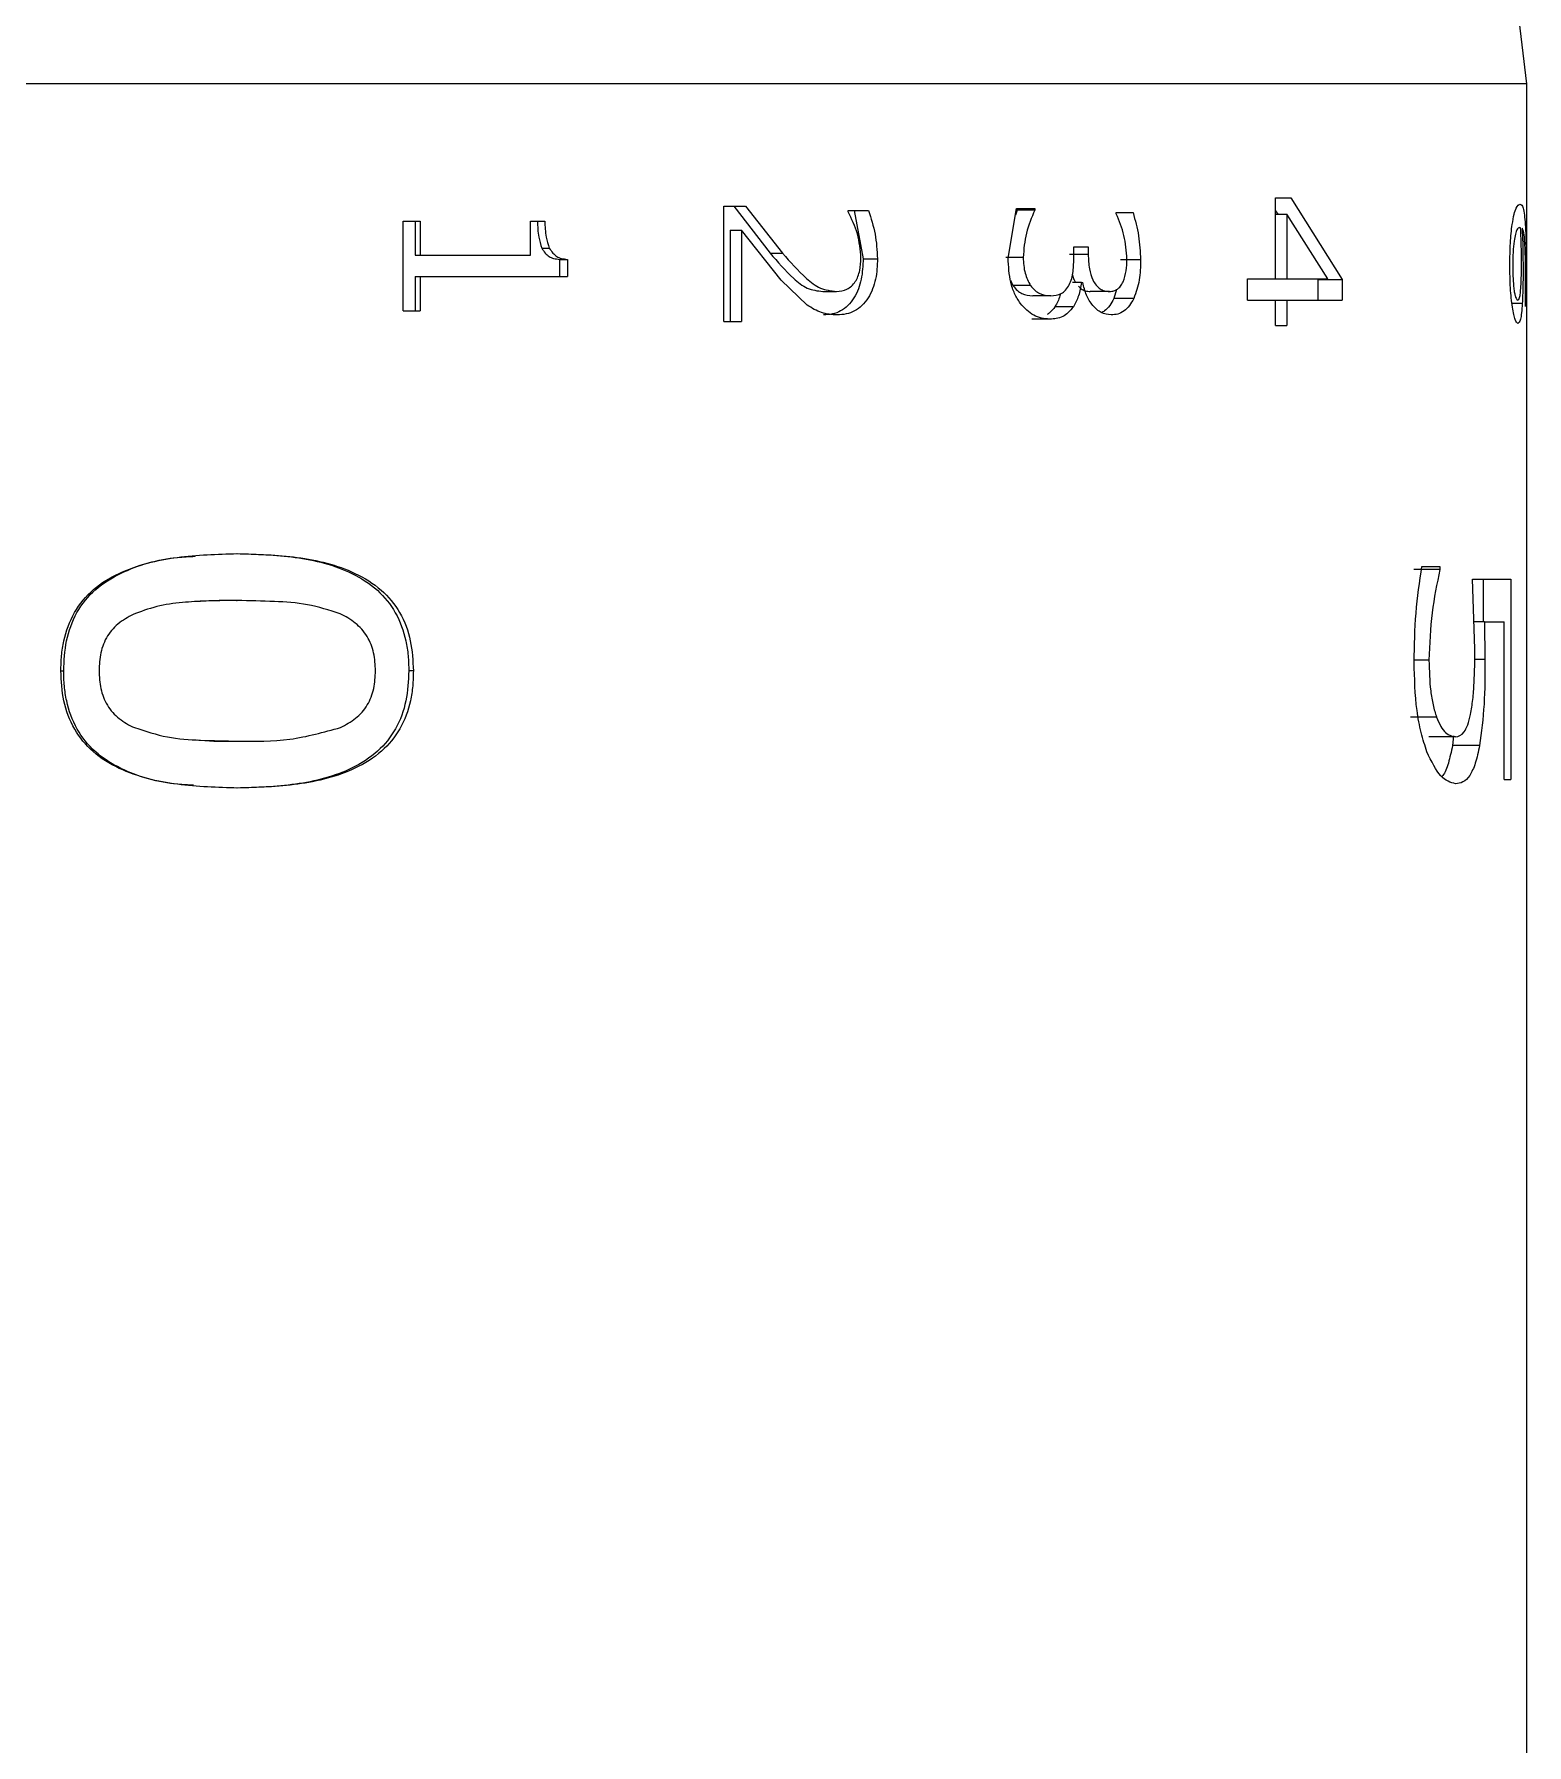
# Model space of a CAD drawing. Header units: millimetres. Extents: x 2 to 278, y 1 to 215.
# Drawn here: x 72.926 to 76.304, y 40.512 to 44.382 of the extents above; entities that cross this region are included whole.
import ezdxf

# ---------------------------------------------------------------- set-up
doc = ezdxf.new("R2010")
doc.units = ezdxf.units.MM

msp = doc.modelspace()

# ---------------------------------------------------------------- linework, layer by layer
at = {"color": 7, "linetype": 'Continuous', "lineweight": 18}
for p, q in [((76.3041, 44.27), (76.2251, 44.9225)), ((76.3041, 44.27), (70.2735, 44.27)), ((76.3041, 38.936), (76.3041, 44.27)), ((75.7356, 44.0122), (75.7697, 44.0122)), ((75.7356, 43.8289), (75.7356, 44.0122)), ((75.7697, 44.0122), (75.8859, 43.8269)), ((74.4872, 43.9929), (74.5357, 43.9929)), ((74.4872, 43.7324), (74.4872, 43.9929)), ((74.5095, 43.9929), (74.5916, 43.8869)), ((74.5357, 43.9929), (74.6196, 43.8869)), ((74.7679, 43.9832), (74.8143, 43.9832)), ((74.7679, 43.9806), (74.7679, 43.9832)), ((74.7821, 43.9832), (74.8021, 43.8742)), ((75.1302, 43.8753), (75.1491, 43.9881)), ((75.1506, 43.9842), (75.1466, 43.973)), ((75.1491, 43.9881), (75.1907, 43.9881)), ((75.1506, 43.9881), (75.1506, 43.9842)), ((75.1907, 43.9842), (75.1506, 43.9842)), ((75.1907, 43.9881), (75.1907, 43.9842)), ((75.375, 43.9784), (75.4131, 43.9784)), ((75.375, 43.9758), (75.375, 43.9784)), ((75.7356, 43.9825), (75.7404, 43.9748)), ((75.7356, 43.9748), (75.7607, 43.9748)), ((75.7607, 43.9748), (75.7607, 43.8289)), ((75.8541, 43.8289), (75.7607, 43.9748)), ((73.7613, 43.9591), (73.7994, 43.9591)), ((73.7613, 43.7566), (73.7613, 43.9591)), ((73.7886, 43.9591), (73.7886, 43.8819)), ((73.7994, 43.9591), (73.7994, 43.8819)), ((74.0491, 43.9591), (74.0817, 43.9591)), ((74.0491, 43.8819), (74.0491, 43.9591)), ((74.5008, 43.939), (74.5269, 43.939)), ((74.5008, 43.939), (74.5008, 43.7324)), ((74.5269, 43.939), (74.5269, 43.7324)), ((74.6169, 43.826), (74.5269, 43.939)), ((76.2901, 43.9437), (76.2877, 43.9446)), ((74.0749, 43.8983), (74.0918, 43.8983)), ((75.2791, 43.9012), (75.3114, 43.9012)), ((75.2791, 43.8782), (75.2791, 43.9012)), ((75.3114, 43.9012), (75.3114, 43.8837)), ((73.7886, 43.8819), (73.7994, 43.8819)), ((73.7994, 43.8819), (74.0491, 43.8819)), ((74.115, 43.8727), (74.115, 43.8337)), ((74.115, 43.8727), (74.1328, 43.8727)), ((74.1328, 43.8727), (74.1328, 43.8337)), ((74.5916, 43.8869), (74.6196, 43.8869)), ((74.8021, 43.8742), (74.8346, 43.8742)), ((75.1644, 43.8768), (75.1249, 43.8768)), ((75.3114, 43.8837), (75.2688, 43.8837)), ((75.43, 43.8715), (75.3849, 43.8715)), ((73.7886, 43.8337), (73.7886, 43.7566)), ((73.7886, 43.8337), (73.7994, 43.8337)), ((73.7994, 43.8337), (73.7994, 43.7566)), ((73.7994, 43.8337), (74.1328, 43.8337)), ((74.6755, 43.7691), (74.6169, 43.826)), ((75.1357, 43.826), (75.1411, 43.8135)), ((75.1809, 43.8135), (75.1411, 43.8135)), ((75.2965, 43.8204), (75.2759, 43.8204)), ((75.2965, 43.8204), (75.2992, 43.8204)), ((75.6721, 43.8289), (75.7356, 43.8289)), ((75.6721, 43.7807), (75.6721, 43.8289)), ((75.7356, 43.8289), (75.7607, 43.8289)), ((75.7607, 43.8289), (75.8541, 43.8289)), ((75.8312, 43.8269), (75.8312, 43.7807)), ((75.8312, 43.8269), (75.8859, 43.8269)), ((75.8859, 43.8269), (75.8859, 43.7807)), ((76.3011, 43.7687), (76.3015, 43.8192)), ((74.711, 43.8), (74.7416, 43.8)), ((75.2267, 43.7903), (75.1859, 43.7903)), ((75.3598, 43.8), (75.3162, 43.8)), ((75.3756, 43.8045), (75.3697, 43.7842)), ((75.4145, 43.7842), (75.3697, 43.7842)), ((75.6721, 43.7807), (75.7356, 43.7807)), ((75.7356, 43.7228), (75.7356, 43.7807)), ((75.7356, 43.7807), (75.7607, 43.7807)), ((75.7607, 43.7807), (75.7607, 43.7228)), ((75.7607, 43.7807), (75.8859, 43.7807)), ((76.303, 43.812), (76.3028, 43.7662)), ((73.7613, 43.7566), (73.7994, 43.7566)), ((75.2243, 43.7373), (75.1836, 43.7373)), ((75.2779, 43.7654), (75.236, 43.7654)), ((76.2938, 43.7727), (76.2706, 43.7727)), ((76.3011, 43.7662), (76.3011, 43.7687)), ((74.4872, 43.7324), (74.5269, 43.7324)), ((75.7356, 43.7228), (75.7607, 43.7228)), ((76.1074, 43.171), (76.0481, 43.171)), ((76.0668, 43.178), (76.1074, 43.178)), ((76.1074, 43.178), (76.1074, 43.171)), ((76.1813, 43.1491), (76.2678, 43.1491)), ((76.1867, 42.9918), (76.1813, 43.1491)), ((76.2051, 43.1491), (76.2051, 43.0526)), ((76.2678, 43.1491), (76.2678, 42.6958)), ((73.3837, 43.1009), (73.3857, 43.1009)), ((76.2084, 43.0526), (76.1846, 43.0526)), ((76.2084, 43.0526), (76.2094, 42.9673)), ((76.2084, 43.0526), (76.2532, 43.0526)), ((76.2532, 42.6958), (76.2532, 43.0526)), ((76.0827, 42.9657), (76.0491, 42.9657)), ((76.2094, 42.9673), (76.1861, 42.9673)), ((72.9864, 42.9417), (72.9928, 42.9417)), ((73.7842, 42.9417), (73.7738, 42.9417)), ((76.0999, 42.837), (76.0407, 42.837)), ((73.3846, 42.7826), (73.3866, 42.7826)), ((76.1427, 42.7922), (76.0826, 42.7922)), ((76.1383, 42.7946), (76.136, 42.7725)), ((76.1972, 42.7725), (76.136, 42.7725)), ((76.2532, 42.6958), (76.2678, 42.6958))]:
    msp.add_line(p, q, dxfattribs=at)
for points, knots in [([(74.7972, 43.8755), (74.7955, 43.8942), (74.7922, 43.9316), (74.776, 43.9642), (74.7679, 43.9806)], [0, 0, 0, 0, 0.499757, 1, 1, 1, 1]), ([(74.8143, 43.9832), (74.82, 43.9656), (74.8314, 43.9305), (74.8335, 43.8929), (74.8346, 43.8742)], [0, 0, 0, 0, 0.500032, 1, 1, 1, 1]), ([(75.1907, 43.9842), (75.1833, 43.9673), (75.1687, 43.9338), (75.1658, 43.8957), (75.1644, 43.8768)], [0, 0, 0, 0, 0.5060634, 1, 1, 1, 1]), ([(75.3992, 43.8734), (75.3978, 43.8916), (75.395, 43.9281), (75.3817, 43.9598), (75.375, 43.9758)], [0, 0, 0, 0, 0.495996, 1, 1, 1, 1]), ([(75.4131, 43.9784), (75.4178, 43.9612), (75.4273, 43.9267), (75.4291, 43.8899), (75.43, 43.8715)], [0, 0, 0, 0, 0.500065, 1, 1, 1, 1]), ([(76.271, 43.9518), (76.2725, 43.96), (76.2753, 43.9765), (76.2818, 43.9944), (76.2859, 43.9964), (76.2887, 43.9977)], [0, 0, 0, 0, 0.2498, 0.500035, 1, 1, 1, 1]), ([(76.2887, 43.9977), (76.2914, 43.9969), (76.2967, 43.9952), (76.2994, 43.9666), (76.3007, 43.9523)], [0, 0, 0, 0, 0.501248, 1, 1, 1, 1]), ([(74.065, 43.9591), (74.0654, 43.9469), (74.066, 43.9261), (74.0723, 43.9064), (74.0749, 43.8983)], [0, 0, 0, 0, 0.586197, 1, 1, 1, 1]), ([(74.0817, 43.9591), (74.0821, 43.9469), (74.0828, 43.9261), (74.0892, 43.9064), (74.0918, 43.8983)], [0, 0, 0, 0, 0.586701, 1, 1, 1, 1]), ([(76.2657, 43.8599), (76.2659, 43.877), (76.2663, 43.9112), (76.2694, 43.9383), (76.271, 43.9518)], [0, 0, 0, 0, 0.500651, 1, 1, 1, 1]), ([(76.2877, 43.9446), (76.2857, 43.9441), (76.2827, 43.9434), (76.2782, 43.9312), (76.2763, 43.9196), (76.2754, 43.9138)], [0, 0, 0, 0, 0.50028, 0.754129, 1, 1, 1, 1]), ([(76.292, 43.8658), (76.292, 43.8795), (76.2918, 43.9069), (76.2907, 43.9314), (76.2901, 43.9437)], [0, 0, 0, 0, 0.4998234, 1, 1, 1, 1]), ([(76.2935, 43.9434), (76.2941, 43.9293), (76.2954, 43.9013), (76.2955, 43.8692), (76.2956, 43.8532)], [0, 0, 0, 0, 0.500374, 1, 1, 1, 1]), ([(76.3015, 43.8192), (76.3014, 43.8359), (76.3014, 43.8608), (76.3006, 43.8902), (76.2995, 43.9147), (76.2974, 43.9361), (76.2948, 43.9409), (76.2935, 43.9434)], [0, 0, 0, 0, 0.2495748, 0.3735246, 0.5000757, 0.7496692, 1, 1, 1, 1]), ([(76.3007, 43.9523), (76.3011, 43.9434), (76.302, 43.9257), (76.3028, 43.8786), (76.3029, 43.8386), (76.303, 43.812)], [0, 0, 0, 0, 0.250452, 0.501032, 1, 1, 1, 1]), ([(74.0749, 43.8983), (74.0773, 43.8944), (74.0818, 43.8871), (74.091, 43.8788), (74.1023, 43.8742), (74.1105, 43.8732), (74.115, 43.8727)], [0, 0, 0, 0, 0.270217, 0.502435, 0.723287, 1, 1, 1, 1]), ([(74.0918, 43.8983), (74.0944, 43.8944), (74.0991, 43.8872), (74.1083, 43.8788), (74.1199, 43.8742), (74.1282, 43.8732), (74.1328, 43.8727)], [0, 0, 0, 0, 0.26977, 0.499699, 0.721453, 1, 1, 1, 1]), ([(76.2754, 43.9138), (76.2745, 43.9059), (76.2727, 43.8899), (76.2724, 43.8695), (76.2723, 43.8593)], [0, 0, 0, 0, 0.499828, 1, 1, 1, 1]), ([(74.5916, 43.8869), (74.6086, 43.8671), (74.6341, 43.8374), (74.6747, 43.8045), (74.6989, 43.8015), (74.711, 43.8)], [0, 0, 0, 0, 0.502763, 0.752341, 1, 1, 1, 1]), ([(74.6196, 43.8869), (74.637, 43.867), (74.6631, 43.8373), (74.7046, 43.8045), (74.7293, 43.8015), (74.7416, 43.8)], [0, 0, 0, 0, 0.501076, 0.750863, 1, 1, 1, 1]), ([(74.8021, 43.8742), (74.8014, 43.8586), (74.8001, 43.8275), (74.7864, 43.7908), (74.7684, 43.7679), (74.7517, 43.7553), (74.7326, 43.7481), (74.7193, 43.7473), (74.7124, 43.7469)], [0, 0, 0, 0, 0.252449, 0.503063, 0.630395, 0.752445, 0.87283, 1, 1, 1, 1]), ([(74.7416, 43.8), (74.7499, 43.8008), (74.7622, 43.802), (74.7762, 43.8119), (74.7846, 43.822), (74.7909, 43.8342), (74.7961, 43.852), (74.7968, 43.8661), (74.7972, 43.8755)], [0, 0, 0, 0, 0.249421, 0.372272, 0.499385, 0.621869, 0.74984, 1, 1, 1, 1]), ([(74.8346, 43.8742), (74.834, 43.8586), (74.8326, 43.8275), (74.8186, 43.7907), (74.8002, 43.7678), (74.7831, 43.7553), (74.7637, 43.7481), (74.7501, 43.7473), (74.7431, 43.7469)], [0, 0, 0, 0, 0.250225, 0.499474, 0.626932, 0.749688, 0.871298, 1, 1, 1, 1]), ([(75.1578, 43.7733), (75.1532, 43.7804), (75.1441, 43.7948), (75.1327, 43.8292), (75.1312, 43.8569), (75.1302, 43.8753)], [0, 0, 0, 0, 0.250187, 0.500448, 1, 1, 1, 1]), ([(75.1644, 43.8768), (75.165, 43.8646), (75.1663, 43.8416), (75.1763, 43.8224), (75.1809, 43.8135)], [0, 0, 0, 0, 0.531205, 1, 1, 1, 1]), ([(75.2686, 43.8149), (75.2707, 43.8197), (75.2748, 43.8293), (75.2784, 43.8509), (75.2788, 43.8672), (75.2791, 43.8782)], [0, 0, 0, 0, 0.252086, 0.499724, 1, 1, 1, 1]), ([(75.3114, 43.8837), (75.3119, 43.8728), (75.3128, 43.8527), (75.3199, 43.8289), (75.329, 43.8139), (75.338, 43.8056), (75.3486, 43.801), (75.3559, 43.8003), (75.3598, 43.8)], [0, 0, 0, 0, 0.270809, 0.499726, 0.6270901, 0.7498317, 0.8648121, 1, 1, 1, 1]), ([(75.3905, 43.822), (75.3933, 43.8301), (75.3989, 43.8464), (75.3991, 43.8644), (75.3992, 43.8734)], [0, 0, 0, 0, 0.498896, 1, 1, 1, 1]), ([(75.43, 43.8715), (75.4298, 43.8561), (75.4293, 43.8253), (75.4194, 43.7979), (75.4145, 43.7842)], [0, 0, 0, 0, 0.5010319, 1, 1, 1, 1]), ([(76.284, 43.7276), (76.2819, 43.7291), (76.2787, 43.7312), (76.2744, 43.7475), (76.2715, 43.7643), (76.2689, 43.7847), (76.2663, 43.8159), (76.2659, 43.8423), (76.2657, 43.8599)], [0, 0, 0, 0, 0.249577, 0.374024, 0.50003, 0.626972, 0.75056, 1, 1, 1, 1]), ([(76.2723, 43.8593), (76.2724, 43.848), (76.2726, 43.831), (76.2742, 43.8112), (76.2758, 43.799), (76.2777, 43.79), (76.2804, 43.7821), (76.2825, 43.7812), (76.2838, 43.7807)], [0, 0, 0, 0, 0.249335, 0.375661, 0.499525, 0.620218, 0.749865, 1, 1, 1, 1]), ([(76.2908, 43.8105), (76.2912, 43.8192), (76.292, 43.8366), (76.292, 43.856), (76.292, 43.8658)], [0, 0, 0, 0, 0.4982684, 1, 1, 1, 1]), ([(76.2956, 43.8532), (76.2956, 43.8387), (76.2955, 43.8099), (76.2944, 43.7851), (76.2938, 43.7727)], [0, 0, 0, 0, 0.500869, 1, 1, 1, 1]), ([(75.1411, 43.8135), (75.1444, 43.8095), (75.1505, 43.8022), (75.1653, 43.7918), (75.1776, 43.7909), (75.1859, 43.7903)], [0, 0, 0, 0, 0.266889, 0.502285, 1, 1, 1, 1]), ([(75.1809, 43.8135), (75.1843, 43.8095), (75.1906, 43.8022), (75.2058, 43.7918), (75.2183, 43.7909), (75.2267, 43.7903)], [0, 0, 0, 0, 0.265554, 0.500692, 1, 1, 1, 1]), ([(75.2267, 43.7903), (75.2348, 43.791), (75.2469, 43.7919), (75.2609, 43.8027), (75.266, 43.8108), (75.2686, 43.8149)], [0, 0, 0, 0, 0.499616, 0.74405, 1, 1, 1, 1]), ([(75.2758, 43.8378), (75.2767, 43.8337), (75.2782, 43.8271), (75.2816, 43.8221), (75.2829, 43.8202)], [0, 0, 0, 0, 0.626637, 1, 1, 1, 1]), ([(75.2965, 43.8204), (75.2947, 43.81), (75.2911, 43.7901), (75.2822, 43.7734), (75.2779, 43.7654)], [0, 0, 0, 0, 0.518306, 1, 1, 1, 1]), ([(75.3631, 43.7469), (75.3556, 43.7479), (75.3406, 43.7499), (75.3213, 43.7674), (75.3062, 43.791), (75.3015, 43.8106), (75.2992, 43.8204)], [0, 0, 0, 0, 0.249905, 0.499757, 0.750025, 1, 1, 1, 1]), ([(75.3598, 43.8), (75.3631, 43.8003), (75.3691, 43.8009), (75.3776, 43.8049), (75.3849, 43.812), (75.3886, 43.8186), (75.3905, 43.822)], [0, 0, 0, 0, 0.269871, 0.50161, 0.734841, 1, 1, 1, 1]), ([(75.2485, 43.795), (75.2482, 43.7934), (75.2459, 43.7824), (75.2406, 43.7732), (75.236, 43.7654)], [0, 0, 0, 0, 0.147078, 1, 1, 1, 1]), ([(75.2893, 43.8117), (75.2912, 43.8097), (75.2958, 43.8049), (75.3052, 43.801), (75.3123, 43.8003), (75.3162, 43.8)], [0, 0, 0, 0, 0.252468, 0.596414, 1, 1, 1, 1]), ([(75.3697, 43.7842), (75.3667, 43.7786), (75.3607, 43.7676), (75.3506, 43.7566), (75.3435, 43.7535), (75.341, 43.7524)], [0, 0, 0, 0, 0.406002, 0.797166, 1, 1, 1, 1]), ([(75.4145, 43.7842), (75.4114, 43.7785), (75.4053, 43.7674), (75.3928, 43.7552), (75.3784, 43.748), (75.3682, 43.7473), (75.3631, 43.7469)], [0, 0, 0, 0, 0.253955, 0.499903, 0.749753, 1, 1, 1, 1]), ([(76.2838, 43.7807), (76.2852, 43.7814), (76.2874, 43.7824), (76.2896, 43.7956), (76.2904, 43.8055), (76.2908, 43.8105)], [0, 0, 0, 0, 0.499384, 0.742438, 1, 1, 1, 1]), ([(74.7431, 43.7469), (74.7311, 43.7477), (74.7072, 43.7492), (74.6861, 43.7625), (74.6755, 43.7691)], [0, 0, 0, 0, 0.4996171, 1, 1, 1, 1]), ([(75.2243, 43.7373), (75.2118, 43.7387), (75.1869, 43.7416), (75.1675, 43.7627), (75.1578, 43.7733)], [0, 0, 0, 0, 0.50013, 1, 1, 1, 1]), ([(75.236, 43.7654), (75.2325, 43.7606), (75.2273, 43.7536), (75.2207, 43.7492), (75.2186, 43.7478)], [0, 0, 0, 0, 0.679973, 1, 1, 1, 1]), ([(75.2779, 43.7654), (75.2742, 43.7608), (75.2671, 43.7518), (75.2494, 43.7392), (75.2344, 43.738), (75.2243, 43.7373)], [0, 0, 0, 0, 0.257463, 0.500796, 1, 1, 1, 1]), ([(76.2938, 43.7727), (76.2933, 43.7654), (76.2923, 43.7508), (76.2892, 43.7311), (76.2861, 43.729), (76.284, 43.7276)], [0, 0, 0, 0, 0.250469, 0.500878, 1, 1, 1, 1]), ([(72.9864, 42.9417), (72.9867, 42.9531), (72.9872, 42.9759), (72.9944, 43.0209), (73.0137, 43.0753), (73.0581, 43.1288), (73.1368, 43.176), (73.2492, 43.2031), (73.3402, 43.2057), (73.3857, 43.207)], [0, 0, 0, 0, 0.062651, 0.125276, 0.250128, 0.374852, 0.499804, 0.749563, 1, 1, 1, 1]), ([(72.9928, 42.9417), (72.9939, 42.9645), (72.9962, 43.01), (73.0195, 43.0751), (73.0627, 43.1287), (73.1399, 43.1755), (73.219, 43.1975), (73.2768, 43.2003), (73.2901, 43.2009)], [0, 0, 0, 0, 0.153545, 0.306443, 0.458276, 0.609387, 0.910049, 1, 1, 1, 1]), ([(73.3837, 43.207), (73.4282, 43.2056), (73.5173, 43.203), (73.628, 43.1759), (73.704, 43.1276), (73.7472, 43.0744), (73.7658, 43.0209), (73.773, 42.9759), (73.7735, 42.9531), (73.7738, 42.9417)], [0, 0, 0, 0, 0.248555, 0.496802, 0.62577, 0.746862, 0.873041, 0.936493, 1, 1, 1, 1]), ([(73.3857, 43.207), (73.431, 43.2056), (73.5217, 43.203), (73.6344, 43.1762), (73.7125, 43.1281), (73.7567, 43.0747), (73.7807, 43.0102), (73.783, 42.9645), (73.7842, 42.9417)], [0, 0, 0, 0, 0.249347, 0.498929, 0.628792, 0.749703, 0.874971, 1, 1, 1, 1]), ([(76.049, 42.9621), (76.0497, 42.9992), (76.0512, 43.0736), (76.0616, 43.1432), (76.0668, 43.178)], [0, 0, 0, 0, 0.499626, 1, 1, 1, 1]), ([(76.1074, 43.171), (76.1007, 43.139), (76.0873, 43.0753), (76.0843, 43.0021), (76.0827, 42.9657)], [0, 0, 0, 0, 0.502002, 1, 1, 1, 1]), ([(73.3857, 43.1009), (73.3645, 43.1007), (73.3254, 43.1003), (73.267, 43.0973), (73.2102, 43.0911), (73.1734, 43.0779), (73.155, 43.0713)], [0, 0, 0, 0, 0.272659, 0.500274, 0.750253, 1, 1, 1, 1]), ([(73.3837, 43.1009), (73.3628, 43.1008), (73.3335, 43.1006), (73.3042, 43.0989), (73.2958, 43.0983)], [0, 0, 0, 0, 0.710175, 1, 1, 1, 1]), ([(73.6184, 43.0707), (73.594, 43.0786), (73.5456, 43.0941), (73.4667, 43.0992), (73.4137, 43.1003), (73.3857, 43.1009)], [0, 0, 0, 0, 0.3253573, 0.6448169, 1, 1, 1, 1]), ([(73.155, 43.0713), (73.1428, 43.0652), (73.1182, 43.0529), (73.0898, 43.0219), (73.0747, 42.9829), (73.0735, 42.9555), (73.0729, 42.9417)], [0, 0, 0, 0, 0.250209, 0.499842, 0.749528, 1, 1, 1, 1]), ([(73.6984, 42.9417), (73.6978, 42.9553), (73.6965, 42.9824), (73.6815, 43.0209), (73.6586, 43.0464), (73.6365, 43.0618), (73.6244, 43.0678), (73.6184, 43.0707)], [0, 0, 0, 0, 0.250235, 0.499898, 0.749422, 0.874667, 1, 1, 1, 1]), ([(76.0781, 42.7582), (76.0735, 42.7723), (76.0642, 42.8005), (76.0516, 42.8688), (76.05, 42.9248), (76.049, 42.9621)], [0, 0, 0, 0, 0.250276, 0.500633, 1, 1, 1, 1]), ([(76.0827, 42.9657), (76.0834, 42.9422), (76.0843, 42.907), (76.0915, 42.8635), (76.0971, 42.8458), (76.0999, 42.837)], [0, 0, 0, 0, 0.499654, 0.749803, 1, 1, 1, 1]), ([(76.1766, 42.843), (76.1786, 42.854), (76.1825, 42.8761), (76.1859, 42.927), (76.1864, 42.9659), (76.1867, 42.9918)], [0, 0, 0, 0, 0.249719, 0.499783, 1, 1, 1, 1]), ([(76.2094, 42.9673), (76.2094, 42.9329), (76.2092, 42.8643), (76.2012, 42.803), (76.1972, 42.7725)], [0, 0, 0, 0, 0.501283, 1, 1, 1, 1]), ([(73.3866, 42.6765), (73.341, 42.6778), (73.25, 42.6804), (73.1365, 42.7071), (73.058, 42.7552), (73.0141, 42.8089), (72.9898, 42.8732), (72.9876, 42.9189), (72.9864, 42.9417)], [0, 0, 0, 0, 0.250488, 0.500302, 0.629631, 0.750037, 0.874893, 1, 1, 1, 1]), ([(73.2868, 42.6827), (73.2748, 42.6833), (73.2183, 42.6861), (73.1394, 42.7076), (73.0627, 42.7553), (73.0196, 42.8091), (73.0006, 42.8625), (72.9936, 42.9075), (72.993, 42.9303), (72.9928, 42.9417)], [0, 0, 0, 0, 0.081644, 0.384984, 0.542756, 0.690643, 0.844864, 0.922398, 1, 1, 1, 1]), ([(73.0729, 42.9417), (73.0735, 42.9282), (73.0748, 42.9011), (73.0897, 42.8625), (73.1127, 42.8371), (73.135, 42.8217), (73.1472, 42.816), (73.1534, 42.8132)], [0, 0, 0, 0, 0.250253, 0.499973, 0.749427, 0.874667, 1, 1, 1, 1]), ([(73.7738, 42.9417), (73.7727, 42.9189), (73.7705, 42.8735), (73.7472, 42.8095), (73.7045, 42.7562), (73.6283, 42.7082), (73.518, 42.6805), (73.429, 42.6778), (73.3846, 42.6765)], [0, 0, 0, 0, 0.12679, 0.253029, 0.373295, 0.5031, 0.751417, 1, 1, 1, 1]), ([(73.7842, 42.9417), (73.784, 42.9303), (73.7834, 42.9076), (73.7763, 42.8626), (73.7572, 42.8093), (73.7132, 42.756), (73.6355, 42.7081), (73.5229, 42.6805), (73.4321, 42.6778), (73.3866, 42.6765)], [0, 0, 0, 0, 0.062656, 0.125283, 0.250134, 0.369792, 0.499748, 0.749555, 1, 1, 1, 1]), ([(73.6193, 42.8136), (73.6311, 42.8199), (73.6549, 42.8324), (73.6819, 42.8632), (73.6966, 42.9014), (73.6978, 42.9283), (73.6984, 42.9417)], [0, 0, 0, 0, 0.250242, 0.499923, 0.749657, 1, 1, 1, 1]), ([(73.1534, 42.8132), (73.178, 42.8051), (73.2263, 42.7892), (73.3056, 42.7841), (73.3586, 42.7831), (73.3866, 42.7826)], [0, 0, 0, 0, 0.326711, 0.643514, 1, 1, 1, 1]), ([(73.3866, 42.7826), (73.4263, 42.7823), (73.5055, 42.7817), (73.5814, 42.803), (73.6193, 42.8136)], [0, 0, 0, 0, 0.50116, 1, 1, 1, 1]), ([(76.0999, 42.837), (76.103, 42.8296), (76.1092, 42.8147), (76.1239, 42.7959), (76.1352, 42.7937), (76.1427, 42.7922)], [0, 0, 0, 0, 0.250186, 0.500448, 1, 1, 1, 1]), ([(76.1427, 42.7922), (76.1495, 42.7938), (76.1596, 42.7963), (76.1707, 42.8184), (76.1746, 42.8348), (76.1766, 42.843)], [0, 0, 0, 0, 0.499107, 0.749628, 1, 1, 1, 1]), ([(73.2954, 42.7855), (73.2975, 42.7853), (73.3272, 42.7822), (73.357, 42.7824), (73.3846, 42.7826)], [0, 0, 0, 0, 0.074141, 1, 1, 1, 1]), ([(76.136, 42.7725), (76.133, 42.7589), (76.1271, 42.7318), (76.1184, 42.7089), (76.1126, 42.7036), (76.1119, 42.7029)], [0, 0, 0, 0, 0.4678306, 0.933007, 1, 1, 1, 1]), ([(76.1972, 42.7725), (76.1942, 42.7586), (76.1882, 42.7309), (76.1752, 42.7027), (76.1599, 42.6881), (76.1486, 42.6868), (76.1429, 42.6861)], [0, 0, 0, 0, 0.2498692, 0.4997429, 0.7496743, 1, 1, 1, 1]), ([(76.1429, 42.6861), (76.1315, 42.6892), (76.1088, 42.6953), (76.0883, 42.7372), (76.0781, 42.7582)], [0, 0, 0, 0, 0.5004518, 1, 1, 1, 1])]:
    msp.add_open_spline(points, degree=3, knots=knots, dxfattribs=at)

doc.saveas('drawing.dxf')
